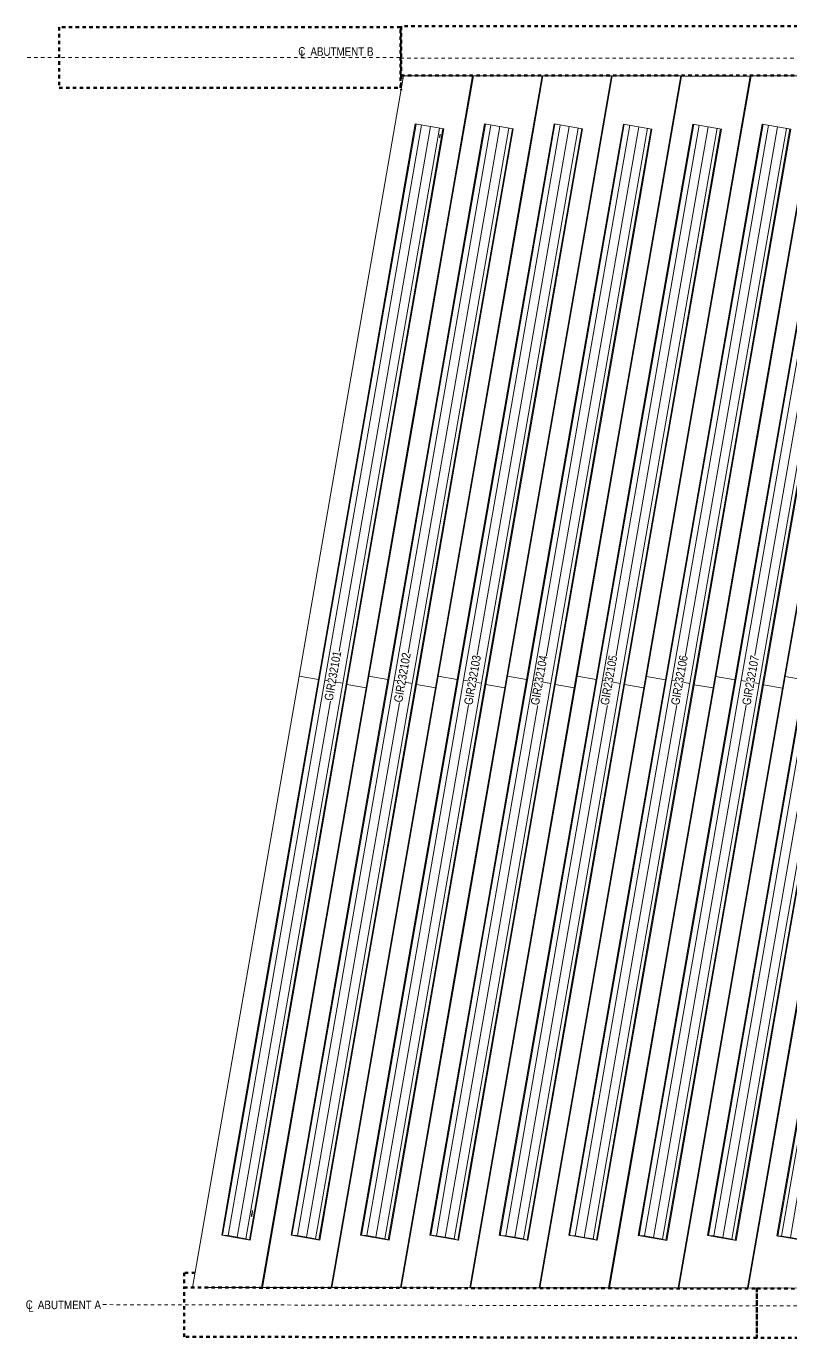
# Model space of a CAD drawing. Header units: metres. Extents: x -1147 to -1092, y 2 to 547.
# Drawn here: x -1146.79 to -1124.43, y 507.68 to 546.05 of the extents above; entities that cross this region are included whole.
import ezdxf

# ---------------------------------------------------------------- set-up
doc = ezdxf.new("R2010")
doc.units = ezdxf.units.M
doc.linetypes.add('JacobsDash', pattern=[0.0045, 0.003, -0.0015])
doc.linetypes.add('JacobsGridLine', pattern=[0.0145, 0.01, -0.001, 0.0025, -0.001])
for name, color, linetype, lineweight in [('A-ANNO-NOTE', 7, 'Continuous', 9), ('S-BEAM', 7, 'Continuous', 50), ('S-BEAM-IDEN', 7, 'Continuous', 18), ('S-GRID', 7, 'Continuous', 9)]:
    doc.layers.add(name, color=color, linetype=linetype, lineweight=lineweight)
doc.layers.add('A-DETL', color=7, linetype='Continuous', lineweight=9, true_color=0xffffff)
doc.styles.add('Arial Narrow', font='ARIALN.TTF', dxfattribs={"height": 0.25})
doc.styles.add('Arial Narrow_1', font='ARIALN.TTF', dxfattribs={"height": 0.0025})

# ---------------------------------------------------------------- blocks, each defined once
blk = doc.blocks.new('03_SFR_ACS_Abutment_BR08_Retaining wall CS - ABUTMENT EAST_BR8_1-7988247-DRG-2873081 - GIRDER PLAN')
at = {"layer": 'S-BEAM', "color": 8, "linetype": 'JacobsDash', "true_color": 0x808080}
for p, q in [((-1135.842, 546.029), (-1145.823, 546.029)), ((-1145.823, 546.029), (-1145.823, 544.254)), ((-1135.842, 544.254), (-1135.842, 546.029)), ((-1145.823, 544.254), (-1135.842, 544.254))]:
    blk.add_line(p, q, dxfattribs=at)
blk = doc.blocks.new('06_SFR_GCT_Girder_SuperT_BR08Edge_CS - Super T - 1815-6269499-DRG-2873081 - GIRDER PLAN')
at = {"layer": 'A-DETL'}
for p, q in [((-1124.589, 527.044), (-1124.032, 526.946)), ((-1123.582, 526.881), (-1123.322, 526.835)), ((-1123.196, 526.801), (-1122.639, 526.704))]:
    blk.add_line(p, q, dxfattribs=at)
at = {"layer": 'S-BEAM', "lineweight": 13}
for p, q in [((-1122.118, 541.221), (-1121.53, 544.598)), ((-1121.528, 544.598), (-1121.53, 544.598)), ((-1121.53, 544.598), (-1119.521, 544.596)), ((-1119.521, 544.596), (-1120.168, 540.881)), ((-1119.519, 544.596), (-1120.166, 540.881)), ((-1119.521, 544.596), (-1119.519, 544.596)), ((-1121.201, 543.187), (-1122.708, 534.542)), ((-1121.176, 543.183), (-1122.683, 534.537)), ((-1122.522, 534.519), (-1121.017, 543.155)), ((-1122.259, 534.473), (-1120.754, 543.109)), ((-1121.999, 534.428), (-1120.494, 543.064)), ((-1121.897, 534.4), (-1120.39, 543.046)), ((-1121.561, 541.124), (-1121.201, 543.187)), ((-1120.366, 543.042), (-1121.201, 543.187)), ((-1120.366, 543.042), (-1120.726, 540.978)), ((-1123.265, 534.639), (-1122.118, 541.221)), ((-1122.708, 534.542), (-1121.561, 541.124)), ((-1120.726, 540.978), (-1121.873, 534.396)), ((-1120.168, 540.881), (-1121.315, 534.299)), ((-1120.166, 540.881), (-1121.313, 534.299)), ((-1124.589, 527.044), (-1123.265, 534.639)), ((-1124.032, 526.946), (-1122.708, 534.542)), ((-1122.708, 534.542), (-1124.031, 526.947)), ((-1122.683, 534.537), (-1124.006, 526.942)), ((-1122.522, 534.519), (-1123.845, 526.926)), ((-1122.259, 534.473), (-1123.582, 526.881)), ((-1121.999, 534.428), (-1123.322, 526.835)), ((-1123.22, 526.805), (-1121.897, 534.4)), ((-1121.873, 534.396), (-1123.196, 526.801)), ((-1121.315, 534.299), (-1122.639, 526.704)), ((-1121.313, 534.299), (-1122.637, 526.704)), ((-1125.912, 519.449), (-1124.589, 527.044)), ((-1125.355, 519.351), (-1124.032, 526.946)), ((-1124.031, 526.947), (-1125.354, 519.352)), ((-1124.006, 526.942), (-1125.329, 519.347)), ((-1123.845, 526.926), (-1125.167, 519.334)), ((-1123.582, 526.881), (-1124.905, 519.289)), ((-1123.322, 526.835), (-1124.644, 519.243)), ((-1124.031, 526.947), (-1124.006, 526.942)), ((-1123.845, 526.926), (-1123.582, 526.881)), ((-1124.543, 519.21), (-1123.22, 526.805)), ((-1123.196, 526.801), (-1124.519, 519.206)), ((-1122.639, 526.704), (-1123.962, 519.109)), ((-1122.637, 526.704), (-1123.96, 519.109)), ((-1123.22, 526.805), (-1123.196, 526.801)), ((-1127.058, 512.867), (-1125.912, 519.449)), ((-1126.501, 512.77), (-1125.355, 519.351)), ((-1125.354, 519.352), (-1126.5, 512.77)), ((-1125.329, 519.347), (-1126.476, 512.765)), ((-1125.167, 519.334), (-1126.313, 512.754)), ((-1124.905, 519.289), (-1126.051, 512.709)), ((-1124.644, 519.243), (-1125.79, 512.663)), ((-1125.689, 512.628), (-1124.543, 519.21)), ((-1124.519, 519.206), (-1125.665, 512.624)), ((-1123.962, 519.109), (-1125.108, 512.527)), ((-1123.96, 519.109), (-1125.106, 512.527)), ((-1127.702, 509.17), (-1127.058, 512.867)), ((-1126.861, 510.703), (-1126.501, 512.77)), ((-1126.5, 512.77), (-1126.86, 510.703)), ((-1126.476, 512.765), (-1126.836, 510.699)), ((-1126.313, 512.754), (-1126.673, 510.689)), ((-1126.051, 512.709), (-1126.411, 510.643)), ((-1125.79, 512.663), (-1126.15, 510.597)), ((-1126.049, 510.562), (-1125.689, 512.628)), ((-1125.665, 512.624), (-1126.025, 510.557)), ((-1125.108, 512.527), (-1125.693, 509.168)), ((-1125.106, 512.527), (-1125.691, 509.168)), ((-1126.86, 510.703), (-1126.861, 510.703)), ((-1126.861, 510.703), (-1126.025, 510.557)), ((-1126.836, 510.699), (-1126.86, 510.703)), ((-1126.673, 510.689), (-1126.836, 510.699)), ((-1126.411, 510.643), (-1126.673, 510.689)), ((-1126.15, 510.597), (-1126.411, 510.643)), ((-1126.049, 510.562), (-1126.15, 510.597)), ((-1126.025, 510.558), (-1126.049, 510.562)), ((-1125.693, 509.168), (-1127.702, 509.17)), ((-1125.691, 509.168), (-1125.693, 509.168))]:
    blk.add_line(p, q, dxfattribs=at)
blk = doc.blocks.new('06_SFR_GCT_Girder_SuperT_BR08Edge_CS - Super T - 1815-6268857-DRG-2873081 - GIRDER PLAN')
at = {"layer": 'A-DETL'}
for p, q in [((-1126.619, 527.046), (-1126.061, 526.948)), ((-1125.612, 526.883), (-1125.352, 526.837)), ((-1125.226, 526.803), (-1124.668, 526.706))]:
    blk.add_line(p, q, dxfattribs=at)
at = {"layer": 'S-BEAM', "lineweight": 13}
for p, q in [((-1124.148, 541.223), (-1123.56, 544.6)), ((-1123.558, 544.6), (-1123.56, 544.6)), ((-1123.56, 544.6), (-1121.55, 544.598)), ((-1121.55, 544.598), (-1122.198, 540.883)), ((-1121.549, 544.598), (-1122.196, 540.883)), ((-1121.55, 544.598), (-1121.549, 544.598)), ((-1123.231, 543.189), (-1124.737, 534.544)), ((-1123.206, 543.185), (-1124.713, 534.539)), ((-1124.552, 534.521), (-1123.047, 543.157)), ((-1124.289, 534.475), (-1122.784, 543.111)), ((-1124.029, 534.43), (-1122.524, 543.066)), ((-1123.927, 534.402), (-1122.42, 543.048)), ((-1123.591, 541.126), (-1123.231, 543.189)), ((-1122.396, 543.044), (-1123.231, 543.189)), ((-1122.396, 543.044), (-1122.755, 540.98)), ((-1125.295, 534.641), (-1124.148, 541.223)), ((-1124.738, 534.544), (-1123.591, 541.126)), ((-1122.755, 540.98), (-1123.902, 534.398)), ((-1122.198, 540.883), (-1123.345, 534.301)), ((-1122.196, 540.883), (-1123.343, 534.301)), ((-1126.619, 527.046), (-1125.295, 534.641)), ((-1126.061, 526.948), (-1124.738, 534.544)), ((-1124.737, 534.544), (-1126.061, 526.949)), ((-1124.713, 534.539), (-1126.036, 526.944)), ((-1124.552, 534.521), (-1125.875, 526.928)), ((-1124.289, 534.475), (-1125.612, 526.883)), ((-1124.029, 534.43), (-1125.352, 526.837)), ((-1125.25, 526.807), (-1123.927, 534.402)), ((-1123.902, 534.398), (-1125.226, 526.803)), ((-1123.345, 534.301), (-1124.668, 526.706)), ((-1123.343, 534.301), (-1124.667, 526.706)), ((-1127.942, 519.451), (-1126.619, 527.046)), ((-1126.061, 526.949), (-1127.384, 519.354)), ((-1127.384, 519.353), (-1126.061, 526.948)), ((-1126.036, 526.944), (-1127.359, 519.349)), ((-1125.875, 526.928), (-1127.197, 519.336)), ((-1125.612, 526.883), (-1126.935, 519.291)), ((-1125.352, 526.837), (-1126.674, 519.245)), ((-1126.061, 526.949), (-1126.036, 526.944)), ((-1125.875, 526.928), (-1125.612, 526.883)), ((-1126.573, 519.212), (-1125.25, 526.807)), ((-1125.226, 526.803), (-1126.549, 519.208)), ((-1124.668, 526.706), (-1125.991, 519.111)), ((-1124.667, 526.706), (-1125.99, 519.111)), ((-1125.25, 526.807), (-1125.226, 526.803)), ((-1129.088, 512.869), (-1127.942, 519.451)), ((-1128.531, 512.772), (-1127.384, 519.353)), ((-1127.384, 519.354), (-1128.53, 512.772)), ((-1127.359, 519.349), (-1128.505, 512.767)), ((-1127.197, 519.336), (-1128.343, 512.756)), ((-1126.935, 519.291), (-1128.081, 512.711)), ((-1126.674, 519.245), (-1127.82, 512.665)), ((-1127.719, 512.63), (-1126.573, 519.212)), ((-1126.549, 519.208), (-1127.695, 512.626)), ((-1125.991, 519.111), (-1127.138, 512.529)), ((-1125.99, 519.111), (-1127.136, 512.529)), ((-1129.732, 509.172), (-1129.088, 512.869)), ((-1128.891, 510.705), (-1128.531, 512.772)), ((-1128.53, 512.772), (-1128.89, 510.705)), ((-1128.505, 512.767), (-1128.865, 510.701)), ((-1128.343, 512.756), (-1128.703, 510.691)), ((-1128.081, 512.711), (-1128.44, 510.645)), ((-1127.82, 512.665), (-1128.18, 510.599)), ((-1128.079, 510.564), (-1127.719, 512.63)), ((-1127.695, 512.626), (-1128.055, 510.559)), ((-1127.138, 512.529), (-1127.723, 509.17)), ((-1127.136, 512.529), (-1127.721, 509.17)), ((-1128.89, 510.705), (-1128.891, 510.705)), ((-1128.891, 510.705), (-1128.055, 510.559)), ((-1128.865, 510.701), (-1128.89, 510.705)), ((-1128.703, 510.691), (-1128.865, 510.701)), ((-1128.44, 510.645), (-1128.703, 510.691)), ((-1128.18, 510.599), (-1128.44, 510.645)), ((-1128.079, 510.564), (-1128.18, 510.599)), ((-1128.055, 510.56), (-1128.079, 510.564)), ((-1129.732, 509.172), (-1129.73, 509.172)), ((-1127.723, 509.17), (-1129.732, 509.172)), ((-1129.047, 509.171), (-1129.238, 509.171)), ((-1128.21, 509.17), (-1128.334, 509.17)), ((-1127.721, 509.17), (-1127.723, 509.17))]:
    blk.add_line(p, q, dxfattribs=at)
blk = doc.blocks.new('06_SFR_GCT_Girder_SuperT_BR08Edge_CS - Super T - 1815-6267993-DRG-2873081 - GIRDER PLAN')
at = {"layer": 'A-DETL'}
for p, q in [((-1128.648, 527.048), (-1128.091, 526.95)), ((-1127.642, 526.885), (-1127.381, 526.839)), ((-1127.256, 526.805), (-1126.698, 526.708))]:
    blk.add_line(p, q, dxfattribs=at)
at = {"layer": 'S-BEAM', "lineweight": 13}
for p, q in [((-1126.178, 541.225), (-1125.589, 544.602)), ((-1125.588, 544.602), (-1125.589, 544.602)), ((-1125.589, 544.602), (-1123.58, 544.6)), ((-1123.58, 544.6), (-1124.228, 540.885)), ((-1123.578, 544.6), (-1124.226, 540.885)), ((-1124.068, 544.6), (-1124.192, 544.601)), ((-1123.58, 544.6), (-1123.578, 544.6)), ((-1125.261, 543.191), (-1126.767, 534.546)), ((-1125.236, 543.187), (-1126.743, 534.541)), ((-1126.582, 534.523), (-1125.077, 543.159)), ((-1126.319, 534.477), (-1124.814, 543.113)), ((-1126.059, 534.432), (-1124.554, 543.068)), ((-1125.956, 534.404), (-1124.45, 543.05)), ((-1125.621, 541.128), (-1125.261, 543.191)), ((-1124.426, 543.046), (-1125.261, 543.191)), ((-1124.426, 543.046), (-1124.785, 540.982)), ((-1127.325, 534.643), (-1126.178, 541.225)), ((-1126.768, 534.545), (-1125.621, 541.128)), ((-1124.785, 540.982), (-1125.932, 534.4)), ((-1124.228, 540.885), (-1125.375, 534.303)), ((-1124.226, 540.885), (-1125.373, 534.303)), ((-1128.648, 527.048), (-1127.325, 534.643)), ((-1126.767, 534.546), (-1128.091, 526.951)), ((-1128.091, 526.95), (-1126.768, 534.545)), ((-1126.743, 534.541), (-1128.066, 526.946)), ((-1126.582, 534.523), (-1127.904, 526.93)), ((-1126.319, 534.477), (-1127.642, 526.885)), ((-1126.059, 534.432), (-1127.381, 526.839)), ((-1127.28, 526.809), (-1125.956, 534.404)), ((-1125.932, 534.4), (-1127.256, 526.805)), ((-1125.375, 534.303), (-1126.698, 526.708)), ((-1125.373, 534.303), (-1126.696, 526.708)), ((-1129.971, 519.453), (-1128.648, 527.048)), ((-1128.091, 526.951), (-1129.414, 519.356)), ((-1129.414, 519.355), (-1128.091, 526.95)), ((-1128.066, 526.946), (-1129.389, 519.351)), ((-1127.904, 526.93), (-1129.227, 519.338)), ((-1127.642, 526.885), (-1128.964, 519.293)), ((-1127.381, 526.839), (-1128.704, 519.247)), ((-1128.091, 526.951), (-1128.066, 526.946)), ((-1127.904, 526.93), (-1127.642, 526.885)), ((-1128.603, 519.214), (-1127.28, 526.809)), ((-1127.256, 526.805), (-1128.579, 519.21)), ((-1126.698, 526.708), (-1128.021, 519.113)), ((-1126.696, 526.708), (-1128.019, 519.113)), ((-1127.28, 526.809), (-1127.256, 526.805)), ((-1131.118, 512.871), (-1129.971, 519.453)), ((-1129.414, 519.356), (-1130.56, 512.774)), ((-1130.56, 512.774), (-1129.414, 519.355)), ((-1129.389, 519.351), (-1130.535, 512.769)), ((-1129.227, 519.338), (-1130.373, 512.758)), ((-1128.964, 519.293), (-1130.11, 512.713)), ((-1128.704, 519.247), (-1129.85, 512.667)), ((-1129.749, 512.632), (-1128.603, 519.214)), ((-1128.579, 519.21), (-1129.725, 512.628)), ((-1128.021, 519.113), (-1129.168, 512.531)), ((-1128.019, 519.113), (-1129.166, 512.531)), ((-1131.762, 509.174), (-1131.118, 512.871)), ((-1130.92, 510.707), (-1130.56, 512.774)), ((-1130.56, 512.774), (-1130.92, 510.707)), ((-1130.535, 512.769), (-1130.895, 510.703)), ((-1130.373, 512.758), (-1130.733, 510.692)), ((-1130.11, 512.713), (-1130.47, 510.647)), ((-1129.85, 512.667), (-1130.21, 510.601)), ((-1130.109, 510.566), (-1129.749, 512.632)), ((-1129.725, 512.628), (-1130.085, 510.561)), ((-1129.168, 512.531), (-1129.753, 509.172)), ((-1129.166, 512.531), (-1129.751, 509.172)), ((-1130.895, 510.703), (-1130.92, 510.707)), ((-1130.92, 510.707), (-1130.92, 510.707)), ((-1130.92, 510.707), (-1130.085, 510.561)), ((-1130.733, 510.692), (-1130.895, 510.703)), ((-1130.47, 510.647), (-1130.733, 510.692)), ((-1130.21, 510.601), (-1130.47, 510.647)), ((-1130.109, 510.566), (-1130.21, 510.601)), ((-1130.085, 510.562), (-1130.109, 510.566)), ((-1129.753, 509.172), (-1131.762, 509.174)), ((-1129.751, 509.172), (-1129.753, 509.172))]:
    blk.add_line(p, q, dxfattribs=at)
blk = doc.blocks.new('06_SFR_GCT_Girder_SuperT_BR08Edge_CS - Super T - 1815-6267463-DRG-2873081 - GIRDER PLAN')
at = {"layer": 'A-DETL'}
for p, q in [((-1130.678, 527.05), (-1130.121, 526.952)), ((-1129.672, 526.887), (-1129.411, 526.841)), ((-1129.285, 526.807), (-1128.728, 526.71))]:
    blk.add_line(p, q, dxfattribs=at)
at = {"layer": 'S-BEAM', "lineweight": 13}
for p, q in [((-1128.208, 541.227), (-1127.621, 544.593)), ((-1127.619, 544.594), (-1127.621, 544.593)), ((-1127.621, 544.593), (-1125.612, 544.591)), ((-1127.23, 544.593), (-1127.619, 544.594)), ((-1127.127, 544.593), (-1127.23, 544.593)), ((-1126.935, 544.603), (-1127.127, 544.593)), ((-1126.92, 544.603), (-1126.935, 544.603)), ((-1126.92, 544.603), (-1126.236, 544.602)), ((-1125.612, 544.591), (-1126.258, 540.887)), ((-1125.61, 544.591), (-1126.256, 540.887)), ((-1126.222, 544.602), (-1126.236, 544.602)), ((-1126.099, 544.592), (-1126.222, 544.602)), ((-1125.999, 544.592), (-1126.099, 544.592)), ((-1125.61, 544.591), (-1125.999, 544.592)), ((-1125.612, 544.591), (-1125.61, 544.591)), ((-1127.29, 543.193), (-1128.797, 534.548)), ((-1127.266, 543.189), (-1128.772, 534.543)), ((-1128.611, 534.525), (-1127.106, 543.161)), ((-1128.349, 534.479), (-1126.844, 543.115)), ((-1128.088, 534.434), (-1126.583, 543.07)), ((-1127.986, 534.406), (-1126.479, 543.052)), ((-1127.65, 541.13), (-1127.291, 543.193)), ((-1126.455, 543.048), (-1127.291, 543.193)), ((-1126.455, 543.048), (-1126.815, 540.984)), ((-1129.355, 534.645), (-1128.208, 541.227)), ((-1128.797, 534.547), (-1127.65, 541.13)), ((-1126.815, 540.984), (-1127.962, 534.402)), ((-1126.258, 540.887), (-1127.405, 534.305)), ((-1126.256, 540.887), (-1127.403, 534.305)), ((-1130.678, 527.05), (-1129.355, 534.645)), ((-1130.121, 526.952), (-1128.797, 534.547)), ((-1128.797, 534.548), (-1130.12, 526.953)), ((-1128.772, 534.543), (-1130.096, 526.948)), ((-1128.611, 534.525), (-1129.934, 526.932)), ((-1128.349, 534.479), (-1129.672, 526.887)), ((-1128.088, 534.434), (-1129.411, 526.841)), ((-1129.31, 526.811), (-1127.986, 534.406)), ((-1127.962, 534.402), (-1129.285, 526.807)), ((-1127.405, 534.305), (-1128.728, 526.71)), ((-1127.403, 534.305), (-1128.726, 526.71)), ((-1132.001, 519.455), (-1130.678, 527.05)), ((-1131.444, 519.357), (-1130.121, 526.952)), ((-1130.12, 526.953), (-1131.443, 519.358)), ((-1130.096, 526.948), (-1131.419, 519.353)), ((-1129.934, 526.932), (-1131.257, 519.34)), ((-1129.672, 526.887), (-1130.994, 519.295)), ((-1129.411, 526.841), (-1130.734, 519.249)), ((-1130.12, 526.953), (-1130.096, 526.948)), ((-1129.934, 526.932), (-1129.672, 526.887)), ((-1130.632, 519.216), (-1129.31, 526.811)), ((-1129.285, 526.807), (-1130.608, 519.212)), ((-1128.728, 526.71), (-1130.051, 519.115)), ((-1128.726, 526.71), (-1130.049, 519.115)), ((-1129.31, 526.811), (-1129.285, 526.807)), ((-1133.148, 512.873), (-1132.001, 519.455)), ((-1131.443, 519.358), (-1132.59, 512.776)), ((-1132.59, 512.776), (-1131.444, 519.357)), ((-1131.419, 519.353), (-1132.565, 512.771)), ((-1131.257, 519.34), (-1132.403, 512.76)), ((-1130.994, 519.295), (-1132.14, 512.715)), ((-1130.734, 519.249), (-1131.88, 512.669)), ((-1131.779, 512.634), (-1130.632, 519.216)), ((-1130.608, 519.212), (-1131.755, 512.63)), ((-1130.051, 519.115), (-1131.197, 512.533)), ((-1130.049, 519.115), (-1131.195, 512.533)), ((-1133.791, 509.176), (-1133.148, 512.873)), ((-1132.95, 510.709), (-1132.59, 512.776)), ((-1132.59, 512.776), (-1132.95, 510.709)), ((-1132.565, 512.771), (-1132.925, 510.705)), ((-1132.403, 512.76), (-1132.763, 510.694)), ((-1132.14, 512.715), (-1132.5, 510.649)), ((-1131.88, 512.669), (-1132.239, 510.603)), ((-1132.139, 510.568), (-1131.779, 512.634)), ((-1131.755, 512.63), (-1132.115, 510.563)), ((-1131.197, 512.533), (-1131.782, 509.173)), ((-1131.195, 512.533), (-1131.781, 509.173)), ((-1132.925, 510.705), (-1132.95, 510.709)), ((-1132.95, 510.709), (-1132.95, 510.709)), ((-1132.95, 510.709), (-1132.115, 510.563)), ((-1132.763, 510.694), (-1132.925, 510.705)), ((-1132.5, 510.649), (-1132.763, 510.694)), ((-1132.239, 510.603), (-1132.5, 510.649)), ((-1132.139, 510.568), (-1132.239, 510.603)), ((-1132.114, 510.564), (-1132.139, 510.568)), ((-1131.782, 509.173), (-1133.791, 509.176)), ((-1131.781, 509.173), (-1131.782, 509.173))]:
    blk.add_line(p, q, dxfattribs=at)
blk = doc.blocks.new('06_SFR_GCT_Girder_SuperT_BR08Edge_CS - Super T - 1815-6267083-DRG-2873081 - GIRDER PLAN')
at = {"layer": 'A-DETL'}
for p, q in [((-1132.708, 527.052), (-1132.151, 526.954)), ((-1131.702, 526.889), (-1131.441, 526.843)), ((-1131.315, 526.809), (-1130.758, 526.711))]:
    blk.add_line(p, q, dxfattribs=at)
at = {"layer": 'S-BEAM', "lineweight": 13}
for p, q in [((-1130.238, 541.229), (-1129.649, 544.606)), ((-1129.647, 544.606), (-1129.649, 544.606)), ((-1129.649, 544.606), (-1127.64, 544.604)), ((-1127.64, 544.604), (-1128.287, 540.889)), ((-1127.638, 544.604), (-1128.286, 540.889)), ((-1127.64, 544.604), (-1127.638, 544.604)), ((-1129.32, 543.195), (-1130.827, 534.55)), ((-1129.295, 543.191), (-1130.802, 534.545)), ((-1130.641, 534.527), (-1129.136, 543.163)), ((-1130.379, 534.481), (-1128.874, 543.117)), ((-1130.118, 534.435), (-1128.613, 543.072)), ((-1130.016, 534.408), (-1128.509, 543.054)), ((-1129.68, 541.131), (-1129.321, 543.195)), ((-1128.485, 543.049), (-1129.321, 543.195)), ((-1128.485, 543.049), (-1128.845, 540.986)), ((-1131.385, 534.647), (-1130.238, 541.229)), ((-1130.827, 534.549), (-1129.68, 541.131)), ((-1128.845, 540.986), (-1129.992, 534.404)), ((-1128.287, 540.889), (-1129.434, 534.307)), ((-1128.286, 540.889), (-1129.433, 534.307)), ((-1132.708, 527.052), (-1131.385, 534.647)), ((-1132.151, 526.954), (-1130.827, 534.549)), ((-1130.827, 534.55), (-1132.15, 526.954)), ((-1130.802, 534.545), (-1132.126, 526.95)), ((-1130.641, 534.527), (-1131.964, 526.934)), ((-1130.379, 534.481), (-1131.702, 526.889)), ((-1130.118, 534.435), (-1131.441, 526.843)), ((-1131.339, 526.813), (-1130.016, 534.408)), ((-1129.992, 534.404), (-1131.315, 526.809)), ((-1129.434, 534.307), (-1130.758, 526.711)), ((-1129.433, 534.307), (-1130.756, 526.712)), ((-1134.031, 519.457), (-1132.708, 527.052)), ((-1133.474, 519.359), (-1132.151, 526.954)), ((-1132.15, 526.954), (-1133.473, 519.36)), ((-1132.126, 526.95), (-1133.448, 519.355)), ((-1131.964, 526.934), (-1133.287, 519.342)), ((-1131.702, 526.889), (-1133.024, 519.296)), ((-1131.441, 526.843), (-1132.764, 519.251)), ((-1132.15, 526.954), (-1132.126, 526.95)), ((-1131.964, 526.934), (-1131.702, 526.889)), ((-1132.662, 519.218), (-1131.339, 526.813)), ((-1131.315, 526.809), (-1132.638, 519.214)), ((-1130.758, 526.711), (-1132.081, 519.116)), ((-1130.756, 526.712), (-1132.079, 519.117)), ((-1131.339, 526.813), (-1131.315, 526.809)), ((-1135.177, 512.875), (-1134.031, 519.457)), ((-1134.62, 512.778), (-1133.474, 519.359)), ((-1133.473, 519.36), (-1134.619, 512.778)), ((-1133.448, 519.355), (-1134.595, 512.773)), ((-1133.287, 519.342), (-1134.433, 512.762)), ((-1133.024, 519.296), (-1134.17, 512.717)), ((-1132.764, 519.251), (-1133.91, 512.671)), ((-1133.809, 512.636), (-1132.662, 519.218)), ((-1132.638, 519.214), (-1133.785, 512.632)), ((-1132.081, 519.116), (-1133.227, 512.535)), ((-1132.079, 519.117), (-1133.225, 512.535)), ((-1135.821, 509.178), (-1135.177, 512.875)), ((-1134.98, 510.711), (-1134.62, 512.778)), ((-1134.619, 512.778), (-1134.979, 510.711)), ((-1134.595, 512.773), (-1134.955, 510.707)), ((-1134.433, 512.762), (-1134.792, 510.696)), ((-1134.17, 512.717), (-1134.53, 510.651)), ((-1133.91, 512.671), (-1134.269, 510.605)), ((-1134.168, 510.57), (-1133.809, 512.636)), ((-1133.785, 512.632), (-1134.144, 510.565)), ((-1133.227, 512.535), (-1133.812, 509.175)), ((-1133.225, 512.535), (-1133.81, 509.175)), ((-1134.979, 510.711), (-1134.98, 510.711)), ((-1134.98, 510.711), (-1134.144, 510.565)), ((-1134.955, 510.707), (-1134.979, 510.711)), ((-1134.792, 510.696), (-1134.955, 510.707)), ((-1134.53, 510.651), (-1134.792, 510.696)), ((-1134.269, 510.605), (-1134.53, 510.651)), ((-1134.168, 510.57), (-1134.269, 510.605)), ((-1134.144, 510.566), (-1134.168, 510.57)), ((-1133.812, 509.175), (-1135.821, 509.178)), ((-1133.81, 509.175), (-1133.812, 509.175))]:
    blk.add_line(p, q, dxfattribs=at)
blk = doc.blocks.new('06_SFR_GCT_Girder_SuperT_BR08Edge_CS - Super T - 1815-6266581-DRG-2873081 - GIRDER PLAN')
at = {"layer": 'A-DETL'}
for p, q in [((-1134.738, 527.053), (-1134.181, 526.956)), ((-1133.731, 526.89), (-1133.471, 526.845)), ((-1133.345, 526.81), (-1132.788, 526.713))]:
    blk.add_line(p, q, dxfattribs=at)
at = {"layer": 'S-BEAM', "lineweight": 13}
for p, q in [((-1132.267, 541.23), (-1131.679, 544.608)), ((-1131.679, 544.608), (-1129.67, 544.605)), ((-1129.67, 544.605), (-1130.317, 540.89)), ((-1129.668, 544.605), (-1130.315, 540.89)), ((-1129.67, 544.605), (-1129.668, 544.605)), ((-1131.35, 543.197), (-1132.857, 534.551)), ((-1131.325, 543.192), (-1132.832, 534.547)), ((-1132.671, 534.528), (-1131.166, 543.164)), ((-1132.408, 534.483), (-1130.903, 543.119)), ((-1132.148, 534.437), (-1130.643, 543.073)), ((-1132.046, 534.41), (-1130.539, 543.055)), ((-1131.71, 541.133), (-1131.35, 543.197)), ((-1130.515, 543.051), (-1131.35, 543.197)), ((-1130.515, 543.051), (-1130.875, 540.987)), ((-1133.414, 534.648), (-1132.267, 541.23)), ((-1132.857, 534.551), (-1131.71, 541.133)), ((-1130.875, 540.987), (-1132.022, 534.405)), ((-1130.317, 540.89), (-1131.464, 534.308)), ((-1130.315, 540.89), (-1131.462, 534.308)), ((-1134.738, 527.053), (-1133.414, 534.648)), ((-1134.181, 526.956), (-1132.857, 534.551)), ((-1132.857, 534.551), (-1134.18, 526.956)), ((-1132.832, 534.547), (-1134.155, 526.952)), ((-1132.671, 534.528), (-1133.994, 526.936)), ((-1132.408, 534.483), (-1133.731, 526.89)), ((-1132.148, 534.437), (-1133.471, 526.845)), ((-1133.369, 526.814), (-1132.046, 534.41)), ((-1132.022, 534.405), (-1133.345, 526.81)), ((-1131.464, 534.308), (-1132.788, 526.713)), ((-1131.462, 534.308), (-1132.786, 526.713)), ((-1136.061, 519.458), (-1134.738, 527.053)), ((-1135.504, 519.361), (-1134.181, 526.956)), ((-1134.18, 526.956), (-1135.503, 519.361)), ((-1134.155, 526.952), (-1135.478, 519.357)), ((-1133.994, 526.936), (-1135.316, 519.343)), ((-1133.731, 526.89), (-1135.054, 519.298)), ((-1133.471, 526.845), (-1134.793, 519.252)), ((-1134.18, 526.956), (-1134.155, 526.952)), ((-1133.994, 526.936), (-1133.731, 526.89)), ((-1134.692, 519.219), (-1133.369, 526.814)), ((-1133.345, 526.81), (-1134.668, 519.215)), ((-1132.788, 526.713), (-1134.111, 519.118)), ((-1132.786, 526.713), (-1134.109, 519.118)), ((-1133.369, 526.814), (-1133.345, 526.81)), ((-1137.207, 512.876), (-1136.061, 519.458)), ((-1136.65, 512.779), (-1135.504, 519.361)), ((-1135.503, 519.361), (-1136.649, 512.779)), ((-1135.478, 519.357), (-1136.625, 512.775)), ((-1135.316, 519.343), (-1136.463, 512.763)), ((-1135.054, 519.298), (-1136.2, 512.718)), ((-1134.793, 519.252), (-1135.939, 512.672)), ((-1135.839, 512.638), (-1134.692, 519.219)), ((-1134.668, 519.215), (-1135.814, 512.633)), ((-1134.111, 519.118), (-1135.257, 512.536)), ((-1134.109, 519.118), (-1135.255, 512.537)), ((-1137.851, 509.179), (-1137.207, 512.876)), ((-1137.01, 510.712), (-1136.65, 512.779)), ((-1136.649, 512.779), (-1137.009, 510.712)), ((-1136.625, 512.775), (-1136.985, 510.708)), ((-1136.463, 512.763), (-1136.822, 510.698)), ((-1136.2, 512.718), (-1136.56, 510.653)), ((-1135.939, 512.672), (-1136.299, 510.607)), ((-1136.198, 510.571), (-1135.839, 512.638)), ((-1135.814, 512.633), (-1136.174, 510.566)), ((-1135.257, 512.536), (-1135.842, 509.177)), ((-1135.255, 512.537), (-1135.84, 509.177)), ((-1137.009, 510.712), (-1137.01, 510.712)), ((-1137.01, 510.712), (-1136.174, 510.566)), ((-1136.985, 510.708), (-1137.009, 510.712)), ((-1136.822, 510.698), (-1136.985, 510.708)), ((-1136.56, 510.653), (-1136.822, 510.698)), ((-1136.299, 510.607), (-1136.56, 510.653)), ((-1136.198, 510.571), (-1136.299, 510.607)), ((-1136.174, 510.567), (-1136.198, 510.571)), ((-1137.851, 509.179), (-1137.849, 509.179)), ((-1135.842, 509.177), (-1137.851, 509.179)), ((-1135.84, 509.177), (-1135.842, 509.177))]:
    blk.add_line(p, q, dxfattribs=at)
blk = doc.blocks.new('06_SFR_GCT_Girder_SuperT_BR08Edge_CS - Super T - 1815-6266069-DRG-2873081 - GIRDER PLAN')
at = {"layer": 'A-DETL'}
for p, q in [((-1136.768, 527.052), (-1136.211, 526.955)), ((-1135.762, 526.89), (-1135.501, 526.844)), ((-1135.375, 526.809), (-1134.818, 526.712))]:
    blk.add_line(p, q, dxfattribs=at)
at = {"layer": 'S-BEAM', "lineweight": 13}
for p, q in [((-1134.298, 541.229), (-1133.709, 544.607)), ((-1133.707, 544.607), (-1133.709, 544.607)), ((-1133.709, 544.607), (-1131.7, 544.605)), ((-1131.7, 544.605), (-1132.348, 540.889)), ((-1131.698, 544.605), (-1132.346, 540.889)), ((-1131.7, 544.605), (-1131.698, 544.605)), ((-1133.38, 543.196), (-1134.887, 534.55)), ((-1133.356, 543.191), (-1134.862, 534.546)), ((-1134.701, 534.528), (-1133.196, 543.164)), ((-1134.439, 534.482), (-1132.934, 543.118)), ((-1134.178, 534.436), (-1132.673, 543.072)), ((-1134.076, 534.409), (-1132.569, 543.054)), ((-1133.74, 541.132), (-1133.381, 543.196)), ((-1132.545, 543.05), (-1133.381, 543.196)), ((-1132.545, 543.05), (-1132.905, 540.986)), ((-1135.445, 534.647), (-1134.298, 541.229)), ((-1134.887, 534.55), (-1133.74, 541.132)), ((-1132.905, 540.986), (-1134.052, 534.404)), ((-1132.348, 540.889), (-1133.495, 534.307)), ((-1132.346, 540.889), (-1133.493, 534.308)), ((-1136.768, 527.052), (-1135.445, 534.647)), ((-1136.211, 526.955), (-1134.887, 534.55)), ((-1134.887, 534.55), (-1136.21, 526.955)), ((-1134.862, 534.546), (-1136.186, 526.951)), ((-1134.701, 534.528), (-1136.024, 526.935)), ((-1134.439, 534.482), (-1135.762, 526.89)), ((-1134.178, 534.436), (-1135.501, 526.844)), ((-1135.399, 526.814), (-1134.076, 534.409)), ((-1134.052, 534.404), (-1135.375, 526.809)), ((-1133.495, 534.307), (-1134.818, 526.712)), ((-1133.493, 534.308), (-1134.816, 526.713)), ((-1138.091, 519.457), (-1136.768, 527.052)), ((-1137.534, 519.36), (-1136.211, 526.955)), ((-1136.21, 526.955), (-1137.533, 519.36)), ((-1136.186, 526.951), (-1137.509, 519.356)), ((-1136.024, 526.935), (-1137.347, 519.343)), ((-1135.762, 526.89), (-1137.084, 519.297)), ((-1135.501, 526.844), (-1136.824, 519.252)), ((-1136.21, 526.955), (-1136.186, 526.951)), ((-1136.024, 526.935), (-1135.762, 526.89)), ((-1136.722, 519.219), (-1135.399, 526.814)), ((-1135.375, 526.809), (-1136.698, 519.215)), ((-1134.818, 526.712), (-1136.141, 519.117)), ((-1134.816, 526.713), (-1136.139, 519.118)), ((-1135.399, 526.814), (-1135.375, 526.81)), ((-1139.237, 512.876), (-1138.091, 519.457)), ((-1138.68, 512.778), (-1137.534, 519.36)), ((-1137.533, 519.36), (-1138.68, 512.779)), ((-1137.509, 519.356), (-1138.655, 512.774)), ((-1137.347, 519.343), (-1138.493, 512.763)), ((-1137.084, 519.297), (-1138.23, 512.718)), ((-1136.824, 519.252), (-1137.97, 512.672)), ((-1137.869, 512.637), (-1136.722, 519.219)), ((-1136.698, 519.215), (-1137.845, 512.633)), ((-1136.141, 519.117), (-1137.287, 512.535)), ((-1136.139, 519.118), (-1137.285, 512.536)), ((-1139.881, 509.179), (-1139.237, 512.876)), ((-1139.04, 510.712), (-1138.68, 512.778)), ((-1138.68, 512.779), (-1139.039, 510.712)), ((-1138.655, 512.774), (-1139.015, 510.708)), ((-1138.493, 512.763), (-1138.852, 510.697)), ((-1138.23, 512.718), (-1138.59, 510.652)), ((-1137.97, 512.672), (-1138.329, 510.606)), ((-1138.229, 510.571), (-1137.869, 512.637)), ((-1137.845, 512.633), (-1138.204, 510.566)), ((-1137.287, 512.535), (-1137.872, 509.177)), ((-1137.285, 512.536), (-1137.87, 509.177)), ((-1139.039, 510.712), (-1139.04, 510.712)), ((-1139.04, 510.712), (-1138.204, 510.566)), ((-1139.015, 510.708), (-1139.039, 510.712)), ((-1138.852, 510.697), (-1139.015, 510.708)), ((-1138.59, 510.652), (-1138.852, 510.697)), ((-1138.329, 510.606), (-1138.59, 510.652)), ((-1138.229, 510.571), (-1138.329, 510.606)), ((-1138.204, 510.566), (-1138.229, 510.571)), ((-1137.872, 509.177), (-1139.881, 509.179)), ((-1137.87, 509.177), (-1137.872, 509.177))]:
    blk.add_line(p, q, dxfattribs=at)
blk = doc.blocks.new('06_SFR_GCT_Girder_SuperT_BR08Edge_CS - Super T - 1815-6269797-DRG-2873081 - GIRDER PLAN')
at = {"layer": 'A-DETL'}
for p, q in [((-1122.557, 527.029), (-1122, 526.932)), ((-1121.609, 526.877), (-1121.347, 526.831)), ((-1121.164, 526.786), (-1120.607, 526.689))]:
    blk.add_line(p, q, dxfattribs=at)
at = {"layer": 'S-BEAM', "lineweight": 13}
for p, q in [((-1120.089, 541.207), (-1119.499, 544.596)), ((-1120.088, 541.206), (-1119.497, 544.596)), ((-1119.499, 544.596), (-1119.497, 544.596)), ((-1119.497, 544.596), (-1117.488, 544.594)), ((-1117.488, 544.594), (-1118.137, 540.867)), ((-1117.488, 544.594), (-1117.49, 544.594)), ((-1119.147, 543.169), (-1120.653, 534.523)), ((-1120.547, 534.514), (-1119.043, 543.151)), ((-1120.287, 534.469), (-1118.782, 543.105)), ((-1120.024, 534.423), (-1118.52, 543.06)), ((-1119.866, 534.386), (-1118.361, 543.032)), ((-1119.842, 534.382), (-1118.336, 543.027)), ((-1119.53, 541.109), (-1119.171, 543.173)), ((-1118.336, 543.027), (-1119.171, 543.173)), ((-1118.336, 543.027), (-1118.695, 540.964)), ((-1121.236, 534.625), (-1120.089, 541.207)), ((-1121.234, 534.624), (-1120.088, 541.206)), ((-1120.677, 534.527), (-1119.53, 541.109)), ((-1118.695, 540.964), (-1119.841, 534.382)), ((-1118.137, 540.867), (-1119.284, 534.284)), ((-1122.559, 527.03), (-1121.236, 534.625)), ((-1122.557, 527.029), (-1121.234, 534.624)), ((-1122, 526.932), (-1120.677, 534.527)), ((-1120.653, 534.523), (-1121.976, 526.928)), ((-1120.547, 534.514), (-1121.87, 526.922)), ((-1120.287, 534.469), (-1121.609, 526.877)), ((-1120.024, 534.423), (-1121.347, 526.831)), ((-1121.189, 526.791), (-1119.866, 534.386)), ((-1121.165, 526.787), (-1119.842, 534.382)), ((-1119.841, 534.382), (-1121.164, 526.786)), ((-1119.284, 534.284), (-1120.607, 526.689)), ((-1123.882, 519.435), (-1122.559, 527.03)), ((-1123.881, 519.434), (-1122.557, 527.029)), ((-1123.323, 519.337), (-1122, 526.932)), ((-1121.976, 526.928), (-1123.299, 519.333)), ((-1121.87, 526.922), (-1123.193, 519.329)), ((-1121.609, 526.877), (-1122.932, 519.284)), ((-1121.347, 526.831), (-1122.67, 519.238)), ((-1122, 526.932), (-1121.976, 526.928)), ((-1121.87, 526.922), (-1121.609, 526.877)), ((-1122.513, 519.196), (-1121.189, 526.791)), ((-1122.488, 519.192), (-1121.165, 526.787)), ((-1121.164, 526.786), (-1122.488, 519.191)), ((-1120.607, 526.689), (-1121.93, 519.094)), ((-1121.189, 526.791), (-1121.165, 526.787)), ((-1125.029, 512.853), (-1123.882, 519.435)), ((-1125.028, 512.852), (-1123.881, 519.434)), ((-1124.47, 512.755), (-1123.323, 519.337)), ((-1123.299, 519.333), (-1124.446, 512.751)), ((-1123.193, 519.329), (-1124.339, 512.749)), ((-1122.932, 519.284), (-1124.079, 512.705)), ((-1122.67, 519.238), (-1123.816, 512.658)), ((-1123.66, 512.614), (-1122.513, 519.196)), ((-1123.635, 512.61), (-1122.488, 519.192)), ((-1122.488, 519.191), (-1123.635, 512.61)), ((-1121.93, 519.094), (-1123.077, 512.513)), ((-1125.672, 509.168), (-1125.029, 512.853)), ((-1125.67, 509.168), (-1125.028, 512.852)), ((-1124.83, 510.689), (-1124.47, 512.755)), ((-1124.446, 512.751), (-1124.806, 510.685)), ((-1124.339, 512.749), (-1124.699, 510.684)), ((-1124.079, 512.705), (-1124.439, 510.639)), ((-1123.816, 512.658), (-1124.176, 510.593)), ((-1124.02, 510.548), (-1123.66, 512.614)), ((-1123.635, 512.61), (-1123.995, 510.543)), ((-1123.995, 510.544), (-1123.635, 512.61)), ((-1123.077, 512.513), (-1123.661, 509.166)), ((-1124.806, 510.685), (-1124.83, 510.689)), ((-1124.83, 510.689), (-1123.995, 510.543)), ((-1124.699, 510.684), (-1124.806, 510.685)), ((-1124.439, 510.639), (-1124.699, 510.684)), ((-1124.176, 510.593), (-1124.439, 510.639)), ((-1124.02, 510.548), (-1124.176, 510.593)), ((-1123.995, 510.544), (-1124.02, 510.548)), ((-1123.995, 510.543), (-1123.995, 510.544)), ((-1125.67, 509.168), (-1125.672, 509.168)), ((-1123.661, 509.166), (-1125.67, 509.168))]:
    blk.add_line(p, q, dxfattribs=at)
blk = doc.blocks.new('CS_Annot_Centreline Symbol2 - CS_Annot_Centreline Symbol-5074296-DRG-2873081 - GIRDER PLAN')
at = {"layer": 'A-ANNO-NOTE', "char_height": 0.0025, "attachment_point": 1, "style": 'Arial Narrow_1'}
for s, insert, width in [('C  ', (-0.00109, 0.00476), 0.0044093), ('L', (-0.00041, 0.00392), 0.0019241)]:
    blk.add_mtext(s, dxfattribs=dict(at, insert=insert, width=width))

msp = doc.modelspace()

# ---------------------------------------------------------------- linework, layer by layer
at = {"layer": 'S-BEAM', "color": 8, "linetype": 'JacobsDash', "true_color": 0x808080}
for p, q in [((-1135.8224092, 546.0536049), (-1135.8224061, 546.0536049)), ((-1122.623785, 546.053613), (-1135.8224061, 546.0536049)), ((-1135.8224061, 546.0536049), (-1135.8224053, 544.6136049)), ((-1135.8224069, 544.6136049), (-1135.8224067, 544.187425)), ((-1135.8224053, 544.6136049), (-1122.6237841, 544.613613)), ((-1133.7827986, 544.1836062), (-1133.801647, 544.1836061)), ((-1131.7526737, 544.1836074), (-1131.7717289, 544.1836074)), ((-1129.7225486, 544.1836086), (-1129.7416044, 544.1836086)), ((-1127.6924214, 544.1836099), (-1127.7114784, 544.1836099)), ((-1125.6622942, 544.1836111), (-1125.6811447, 544.1836111)), ((-1142.1681896, 509.6107061), (-1142.1689923, 509.180707)), ((-1142.1671898, 509.6107043), (-1142.1681896, 509.6107061)), ((-1141.8463466, 509.6101053), (-1142.1671898, 509.6107043)), ((-1139.8067365, 509.6062978), (-1139.8256345, 509.6063331)), ((-1137.7772714, 509.6025092), (-1137.7961696, 509.6025445)), ((-1135.7478065, 509.5987207), (-1135.7667045, 509.5987559)), ((-1133.7183395, 509.5949321), (-1133.7372396, 509.5949674)), ((-1131.6888726, 509.5911435), (-1131.7077726, 509.5911788)), ((-1129.6594077, 509.5873549), (-1129.6783057, 509.5873902)), ((-1127.6299408, 509.5835664), (-1127.6488408, 509.5836016)), ((-1125.599724, 509.5797764), (-1125.6193739, 509.5798131)), ((-1142.1717219, 507.7407095), (-1142.1690338, 509.180707)), ((-1142.1690338, 509.180707), (-1125.4172233, 509.1494349)), ((-1125.4172233, 509.1494349), (-1125.4199115, 507.7094374)), ((-1125.4186537, 507.7094367), (-1125.4159655, 509.1494342)), ((-1125.4172233, 509.1494349), (-1125.4171819, 509.1494349)), ((-1125.4171483, 509.1674343), (-1125.4171819, 509.1494349)), ((-1125.4171482, 509.1674343), (-1125.4171818, 509.1494365)), ((-1125.4171818, 509.1494365), (-1125.4159655, 509.1494342)), ((-1125.4159655, 509.1494342), (-1111.4029059, 509.1232748)), ((-1125.4199115, 507.7094374), (-1142.1717219, 507.7407095)), ((-1125.4199115, 507.709439), (-1125.4186537, 507.7094367)), ((-1125.4199115, 507.7094374), (-1125.4198371, 507.7094373)), ((-1111.4055941, 507.6832773), (-1125.4186537, 507.7094367))]:
    msp.add_line(p, q, dxfattribs=at)
at = {"layer": 'S-BEAM', "lineweight": 13}
for p, q in [((-1136.3373945, 541.2328149), (-1135.7491629, 544.6076425)), ((-1135.747328, 544.6076884), (-1135.7491629, 544.6076425)), ((-1135.7491629, 544.6076425), (-1133.7299461, 544.6054527)), ((-1135.244947, 544.6071835), (-1135.3479444, 544.6072553)), ((-1135.0542189, 544.6078479), (-1135.244947, 544.6071835)), ((-1135.0395134, 544.6078389), (-1135.0542189, 544.6078479)), ((-1135.0395134, 544.6078389), (-1134.3554437, 544.607097)), ((-1133.7299461, 544.6054527), (-1134.3773749, 540.8909967)), ((-1133.7281113, 544.6054986), (-1134.3755174, 540.8911725)), ((-1134.3412682, 544.6070747), (-1134.3554437, 544.607097)), ((-1134.2172874, 544.606069), (-1134.3412682, 544.6070747)), ((-1134.1173481, 544.6059207), (-1134.2172874, 544.606069)), ((-1133.7299461, 544.6054527), (-1133.7281113, 544.6054986)), ((-1135.4100719, 543.1974826), (-1136.916682, 534.5519898)), ((-1135.3854485, 543.1931884), (-1136.8920586, 534.5476956)), ((-1136.7310304, 534.5293813), (-1135.2260724, 543.1653939)), ((-1136.4684796, 534.4839376), (-1134.9635797, 543.1196165)), ((-1136.2080016, 534.4381675), (-1134.7030435, 543.0741802)), ((-1136.1058438, 534.4105834), (-1134.5992337, 543.0560762)), ((-1135.7701908, 541.1338972), (-1135.4104955, 543.1975565)), ((-1134.5750339, 543.0518559), (-1135.4104955, 543.1975565)), ((-1134.5750339, 543.0518559), (-1134.9347293, 540.9881967)), ((-1137.4844075, 534.6508253), (-1136.3373945, 541.2328149)), ((-1136.9172038, 534.5519076), (-1135.7701908, 541.1338972)), ((-1134.9347293, 540.9881967), (-1136.0817422, 534.4062071)), ((-1134.3773749, 540.8909967), (-1135.5243879, 534.3090071)), ((-1134.3755174, 540.8911725), (-1135.5225095, 534.3093029)), ((-1138.807794, 527.0558061), (-1137.4844075, 534.6508253)), ((-1138.2405903, 526.9568884), (-1136.9172038, 534.5519076)), ((-1136.916682, 534.5519898), (-1138.2400607, 526.9570153)), ((-1136.8920586, 534.5476956), (-1138.2154373, 526.9527211)), ((-1136.7310304, 534.5293813), (-1138.0539693, 526.9369309)), ((-1136.4684796, 534.4839376), (-1137.7914031, 526.891576)), ((-1136.2080016, 534.4381675), (-1137.5309405, 526.8457171)), ((-1137.4292225, 526.815609), (-1136.1058438, 534.4105834)), ((-1136.0817422, 534.4062071), (-1137.4051287, 526.8111879)), ((-1135.5243879, 534.3090071), (-1136.8477744, 526.7139879)), ((-1135.5225095, 534.3093029), (-1136.8458679, 526.7144448)), ((-1140.1307566, 519.4608885), (-1138.807794, 527.0558061)), ((-1139.5635529, 519.3619708), (-1138.2405903, 526.9568884)), ((-1138.2400607, 526.9570153), (-1139.5630156, 519.3621424)), ((-1138.2154373, 526.9527211), (-1139.5383922, 519.3578482)), ((-1138.0539693, 526.9369309), (-1139.3764845, 519.344582)), ((-1137.7914031, 526.891576), (-1139.1139028, 519.299316)), ((-1137.5309405, 526.8457171), (-1138.8534557, 519.2533682)), ((-1138.807794, 527.0558061), (-1138.2405903, 526.9568884)), ((-1138.2400607, 526.9570153), (-1138.2154373, 526.9527211)), ((-1138.0539693, 526.9369309), (-1137.7914031, 526.891576)), ((-1137.7914031, 526.891576), (-1137.5309405, 526.8457171)), ((-1138.7521774, 519.2207361), (-1137.4292225, 526.815609)), ((-1137.4051287, 526.8111879), (-1138.7280914, 519.2162703)), ((-1136.8477744, 526.7139879), (-1138.170737, 519.1190703)), ((-1136.8458679, 526.7144448), (-1138.1688025, 519.1196882)), ((-1137.4292225, 526.815609), (-1137.405076, 526.8113979)), ((-1137.4051287, 526.8111879), (-1136.8477744, 526.7139879)), ((-1141.2771084, 512.8790573), (-1140.1307566, 519.4608885)), ((-1140.7099047, 512.7801396), (-1139.5635529, 519.3619708)), ((-1139.5630156, 519.3621424), (-1140.7093616, 512.7803446)), ((-1139.5383922, 519.3578482), (-1140.6847382, 512.7760504)), ((-1139.3764845, 519.344582), (-1140.5225031, 512.7646642)), ((-1139.1139028, 519.299316), (-1140.2599098, 512.7194645)), ((-1138.8534557, 519.2533682), (-1139.9994743, 512.6734505)), ((-1139.8985234, 512.6389382), (-1138.7521774, 519.2207361)), ((-1138.7280914, 519.2162703), (-1139.8744432, 512.6344391)), ((-1138.170737, 519.1190703), (-1139.3170888, 512.5372391)), ((-1138.1688025, 519.1196882), (-1139.3151334, 512.537977)), ((-1141.9212003, 509.1802443), (-1141.2771084, 512.8790573)), ((-1141.0697655, 510.7135745), (-1140.7099047, 512.7801396)), ((-1140.7093616, 512.7803446), (-1141.0692188, 510.7138001)), ((-1140.6847382, 512.7760504), (-1141.0445954, 510.7095059)), ((-1140.5225031, 512.7646642), (-1140.8821585, 510.6992786)), ((-1140.2599098, 512.7194645), (-1140.6195581, 510.6541197)), ((-1139.9994743, 512.6734505), (-1140.3591297, 510.6080649)), ((-1140.2583806, 510.5723937), (-1139.8985234, 512.6389382)), ((-1139.8744432, 512.6344391), (-1140.234304, 510.567874)), ((-1139.3170888, 512.5372391), (-1139.902101, 509.1777019)), ((-1139.3151334, 512.537977), (-1139.9002685, 509.1777341)), ((-1141.0692188, 510.7138001), (-1141.0697655, 510.7135745)), ((-1141.0697655, 510.7135745), (-1140.234304, 510.567874)), ((-1141.0445954, 510.7095059), (-1141.0692188, 510.7138001)), ((-1140.8821585, 510.6992786), (-1141.0445954, 510.7095059)), ((-1140.6195581, 510.6541197), (-1140.8821585, 510.6992786)), ((-1140.3591297, 510.6080649), (-1140.6195581, 510.6541197)), ((-1140.2583806, 510.5723937), (-1140.3591297, 510.6080649)), ((-1140.2341658, 510.5681707), (-1140.2583806, 510.5723937)), ((-1139.902101, 509.1777019), (-1141.4716023, 509.179405)), ((-1139.9002685, 509.1777341), (-1139.902101, 509.1777019))]:
    msp.add_line(p, q, dxfattribs=at)
at = {"layer": 'S-BEAM', "lineweight": 13, "flags": 128}
for points in [[(-1134.6822085, 542.8483939), (-1134.684364, 542.8366234), (-1134.6866077, 542.8255742), (-1134.6888093, 542.8158885), (-1134.6908408, 542.8081291), (-1134.6925841, 542.8027469), (-1134.693938, 542.8000549), (-1134.6948237, 542.8002093), (-1134.6951898, 542.8032013), (-1134.6950149, 542.808857), (-1134.6943094, 542.8168476), (-1134.6931141, 542.8267088), (-1134.6914985, 542.8378676), (-1134.6895565, 542.8496753)], [(-1134.6895565, 542.8496753), (-1134.687401, 542.8614458), (-1134.6851573, 542.8724949), (-1134.6829557, 542.8821807), (-1134.6809242, 542.8899401), (-1134.6791809, 542.8953223), (-1134.677827, 542.8980143), (-1134.6769413, 542.8978599), (-1134.6765753, 542.8948679), (-1134.6767501, 542.8892122), (-1134.6774556, 542.8812216), (-1134.678651, 542.8713604), (-1134.6802665, 542.8602016), (-1134.6822085, 542.8483939)], [(-1140.1971541, 511.2572204), (-1140.1982679, 511.2599421), (-1140.1984488, 511.2675189), (-1140.1976862, 511.2795108), (-1140.1960247, 511.2952206), (-1140.1935606, 511.3137353), (-1140.1904372, 511.3339791), (-1140.1868361, 511.3547754), (-1140.1829664, 511.3749155), (-1140.1790532, 511.3932291), (-1140.1753238, 511.4086517), (-1140.1719949, 511.4202871), (-1140.1692601, 511.4274592), (-1140.1672782, 511.4297509)], [(-1140.1672782, 511.4297509), (-1140.1661644, 511.4270293), (-1140.1659836, 511.4194524), (-1140.1667461, 511.4074606), (-1140.1684076, 511.3917508), (-1140.1708717, 511.373236), (-1140.1739951, 511.3529922), (-1140.1775962, 511.332196), (-1140.1814659, 511.3120558), (-1140.1853791, 511.2937423), (-1140.1891086, 511.2783196), (-1140.1924374, 511.2666842), (-1140.1951723, 511.2595122), (-1140.1971541, 511.2572204)]]:
    msp.add_lwpolyline(points, dxfattribs=at)
at = {"layer": 'S-GRID', "linetype": 'JacobsGridLine', "lineweight": 18}
msp.add_line((-1135.8415267, 545.1184755), (-1104.904948, 545.1184944), dxfattribs=at)

# ---------------------------------------------------------------- block references
at = {"layer": 'A-ANNO-NOTE', "xscale": 100, "yscale": 100, "zscale": 100}
for p in [(-1138.7200994, 544.9690496), (-1146.6912344, 508.3285285)]:
    msp.add_blockref('CS_Annot_Centreline Symbol2 - CS_Annot_Centreline Symbol-5074296-DRG-2873081 - GIRDER PLAN', p, dxfattribs=at)
at = {"layer": 'S-BEAM', "color": 8, "linetype": 'JacobsDash', "true_color": 0x808080}
msp.add_blockref('03_SFR_ACS_Abutment_BR08_Retaining wall CS - ABUTMENT EAST_BR8_1-7988247-DRG-2873081 - GIRDER PLAN', (0, 0), dxfattribs=at)
at = {"layer": 'S-BEAM', "color": 7, "true_color": 0xffffff}
for name in ['06_SFR_GCT_Girder_SuperT_BR08Edge_CS - Super T - 1815-6266069-DRG-2873081 - GIRDER PLAN', '06_SFR_GCT_Girder_SuperT_BR08Edge_CS - Super T - 1815-6266581-DRG-2873081 - GIRDER PLAN', '06_SFR_GCT_Girder_SuperT_BR08Edge_CS - Super T - 1815-6267083-DRG-2873081 - GIRDER PLAN', '06_SFR_GCT_Girder_SuperT_BR08Edge_CS - Super T - 1815-6267463-DRG-2873081 - GIRDER PLAN', '06_SFR_GCT_Girder_SuperT_BR08Edge_CS - Super T - 1815-6267993-DRG-2873081 - GIRDER PLAN', '06_SFR_GCT_Girder_SuperT_BR08Edge_CS - Super T - 1815-6268857-DRG-2873081 - GIRDER PLAN', '06_SFR_GCT_Girder_SuperT_BR08Edge_CS - Super T - 1815-6269499-DRG-2873081 - GIRDER PLAN', '06_SFR_GCT_Girder_SuperT_BR08Edge_CS - Super T - 1815-6269797-DRG-2873081 - GIRDER PLAN']:
    msp.add_blockref(name, (0, 0), dxfattribs=at)

# ---------------------------------------------------------------- next in the draw order: texts
at = {"layer": 'A-ANNO-NOTE', "char_height": 0.25, "attachment_point": 1, "style": 'Arial Narrow', "bg_fill": 3, "box_fill_scale": 1, "bg_fill_color": 256, "bg_fill_true_color": 13158600, "bg_fill_transparency": 0}
for s, insert in [('ABUTMENT B', (-1138.4750812, 545.4396916)), ('ABUTMENT A', (-1146.4462162, 508.7991706))]:
    msp.add_mtext(s, dxfattribs=dict(at, insert=insert))
at = {"layer": 'S-BEAM-IDEN', "lineweight": 9, "char_height": 0.25, "attachment_point": 1, "rotation": 80, "style": 'Arial Narrow', "bg_fill": 3, "box_fill_scale": 1, "bg_fill_color": 256, "bg_fill_true_color": 13158600, "bg_fill_transparency": 0}
for s, insert in [('GIR232101', (-1138.07091, 526.3629322)), ('GIR232102', (-1136.040009, 526.3149998)), ('GIR232103', (-1133.9856535, 526.2400405)), ('GIR232104', (-1132.0389442, 526.235287)), ('GIR232105', (-1129.9984153, 526.2352868)), ('GIR232106', (-1127.9364108, 526.2352863)), ('GIR232107', (-1125.8530473, 526.2346314))]:
    msp.add_mtext(s, dxfattribs=dict(at, insert=insert))

# ---------------------------------------------------------------- next in the draw order: linework, layer by layer
at = {"layer": 'S-GRID', "linetype": 'JacobsGridLine', "lineweight": 18}
for p, q in [((-1146.7549341, 545.1411006), (-1135.8415267, 545.1411073)), ((-1144.542093, 508.6801359), (-1109.3750154, 508.6144888))]:
    msp.add_line(p, q, dxfattribs=at)

doc.saveas('drawing.dxf')
